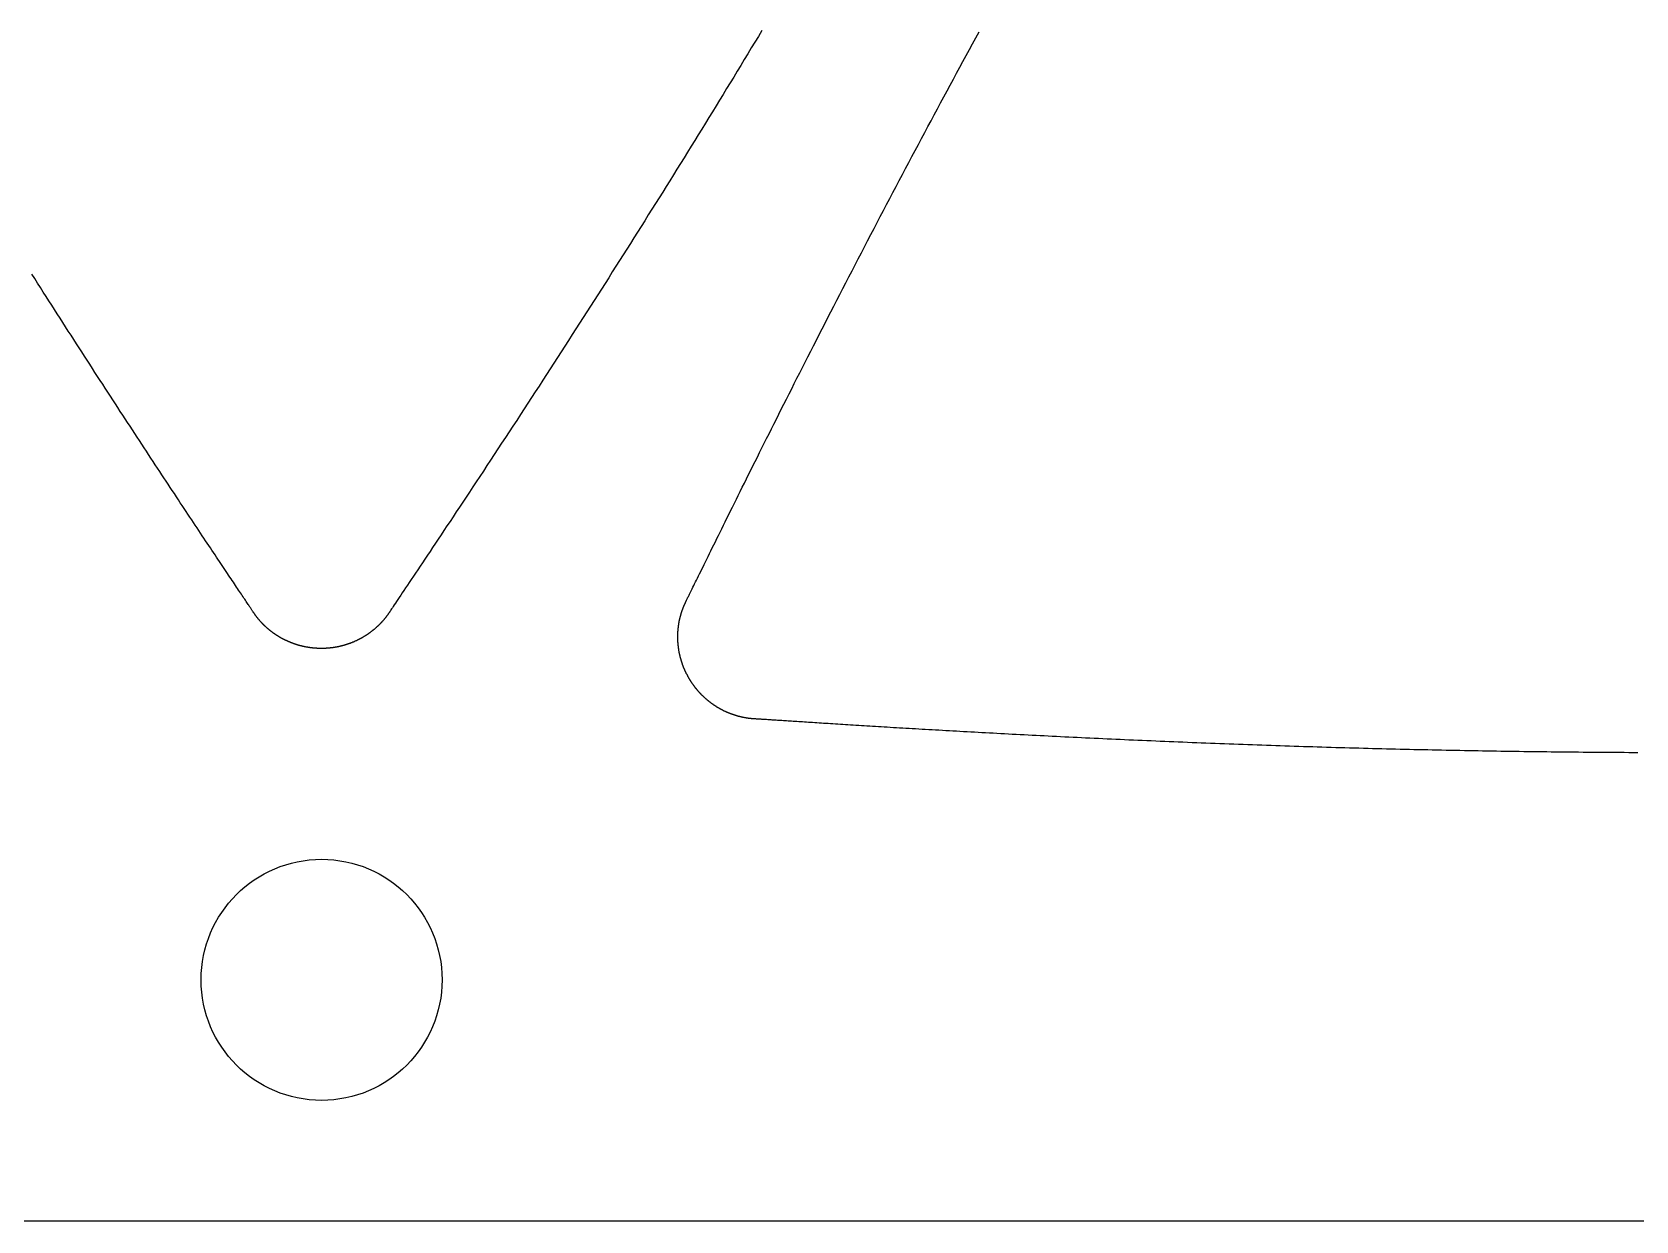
# Model space of a CAD drawing. Extents: x -3 to 136, y 0 to 121.
# Drawn here: x 96.39 to 116.36, y 0 to 14.79 of the extents above; entities that cross this region are included whole.
import ezdxf

# ---------------------------------------------------------------- set-up
doc = ezdxf.new("R2010")
doc.units = 0
doc.layers.get('0').update_dxf_attribs({"linetype": 'CONTINUOUS'})

msp = doc.modelspace()

# ---------------------------------------------------------------- linework, layer by layer
msp.add_lwpolyline([(69.26408, 119.9689, 0.57735027), (64.06792, 119.9689), (-2.59808, 4.5, 0.57735027), (0, 0), (133.332, 0, 0.57735027), (135.93008, 4.5)], format="xyb", close=True)
for points in [[(105.481, 14.8127, 0), (105.437, 14.7404, 0), (105.393, 14.668, 0), (105.349, 14.5956, 0), (105.306, 14.5232, 0), (105.262, 14.4508, 0), (105.218, 14.3784, 0), (105.174, 14.3062, 0), (105.13, 14.234, 0), (105.086, 14.1618, 0), (105.042, 14.0898, 0), (104.998, 14.0178, 0), (104.954, 13.9458, 0), (104.91, 13.8739, 0), (104.865, 13.8021, 0), (104.821, 13.7304, 0), (104.777, 13.6587, 0), (104.733, 13.587, 0), (104.689, 13.5154, 0), (104.645, 13.4439, 0), (104.6, 13.3724, 0), (104.556, 13.301, 0), (104.512, 13.2296, 0), (104.468, 13.1582, 0), (104.423, 13.0869, 0), (104.379, 13.0156, 0), (104.334, 12.9444, 0), (104.29, 12.8732, 0), (104.246, 12.802, 0), (104.201, 12.7309, 0), (104.157, 12.6598, 0), (104.112, 12.5887, 0), (104.067, 12.5177, 0), (104.023, 12.4466, 0), (103.978, 12.3756, 0), (103.933, 12.3047, 0), (103.888, 12.2337, 0), (103.844, 12.1628, 0), (103.799, 12.0918, 0), (103.754, 12.0209, 0), (103.709, 11.95, 0), (103.664, 11.8791, 0), (103.619, 11.8082, 0), (103.574, 11.7374, 0), (103.529, 11.6665, 0), (103.483, 11.5956, 0), (103.438, 11.5248, 0), (103.393, 11.4539, 0), (103.348, 11.383, 0), (103.302, 11.3121, 0), (103.257, 11.2413, 0), (103.211, 11.1704, 0), (103.166, 11.0995, 0), (103.12, 11.0286, 0), (103.074, 10.9576, 0), (103.028, 10.8867, 0), (102.983, 10.8157, 0), (102.937, 10.7447, 0), (102.891, 10.6737, 0), (102.845, 10.6027, 0), (102.799, 10.5317, 0), (102.753, 10.4606, 0), (102.706, 10.3895, 0), (102.66, 10.3183, 0), (102.614, 10.2472, 0), (102.567, 10.176, 0), (102.521, 10.1047, 0), (102.474, 10.0335, 0), (102.428, 9.96213, 0), (102.381, 9.89077, 0), (102.334, 9.81937, 0), (102.287, 9.74792, 0), (102.24, 9.6766, 0), (102.194, 9.60593, 0), (102.148, 9.53599, 0), (102.102, 9.4668, 0), (102.057, 9.39839, 0), (102.013, 9.33078, 0), (101.968, 9.26401, 0), (101.925, 9.1981, 0), (101.882, 9.13307, 0), (101.84, 9.06896, 0), (101.798, 9.00579, 0), (101.756, 8.94359, 0), (101.716, 8.8824, 0), (101.676, 8.82222, 0), (101.637, 8.7631, 0), (101.598, 8.70507, 0), (101.56, 8.64814, 0), (101.523, 8.59234, 0), (101.487, 8.53771, 0), (101.451, 8.48428, 0), (101.416, 8.43206, 0), (101.382, 8.38108, 0), (101.349, 8.33139, 0), (101.317, 8.28299, 0), (101.285, 8.23592, 0), (101.255, 8.19021, 0), (101.225, 8.14589, 0), (101.196, 8.10297, 0), (101.169, 8.0615, 0), (101.142, 8.0215, 0), (101.116, 7.98298, 0), (101.091, 7.946, 0), (101.068, 7.91056, 0), (101.045, 7.8767, 0), (101.024, 7.84444, 0), (101.003, 7.81382, 0), (100.984, 7.78486, 0), (100.965, 7.75758, 0), (100.948, 7.73202, 0), (100.932, 7.70821, 0), (100.918, 7.68617, 0), (100.904, 7.66592, 0), (100.892, 7.6475, 0), (100.881, 7.63093, 0), (100.871, 7.61625, 0), (100.863, 7.60347, 0), (100.856, 7.59263, 0), (100.85, 7.58376, 0)], [(104.543, 7.72468, 0), (104.547, 7.73177, 0), (104.551, 7.74005, 0), (104.556, 7.7495, 0), (104.561, 7.76011, 0), (104.567, 7.77188, 0), (104.574, 7.78479, 0), (104.581, 7.79884, 0), (104.588, 7.81401, 0), (104.596, 7.8303, 0), (104.605, 7.8477, 0), (104.614, 7.86619, 0), (104.623, 7.88577, 0), (104.634, 7.90642, 0), (104.644, 7.92815, 0), (104.655, 7.95093, 0), (104.667, 7.97476, 0), (104.679, 7.99963, 0), (104.692, 8.02553, 0), (104.705, 8.05244, 0), (104.719, 8.08037, 0), (104.733, 8.1093, 0), (104.748, 8.13922, 0), (104.763, 8.17012, 0), (104.779, 8.20199, 0), (104.795, 8.23483, 0), (104.812, 8.26862, 0), (104.829, 8.30334, 0), (104.846, 8.33901, 0), (104.864, 8.37559, 0), (104.883, 8.41309, 0), (104.902, 8.4515, 0), (104.921, 8.4908, 0), (104.941, 8.53098, 0), (104.961, 8.57204, 0), (104.982, 8.61396, 0), (105.003, 8.65674, 0), (105.024, 8.70037, 0), (105.046, 8.74484, 0), (105.069, 8.79013, 0), (105.092, 8.83624, 0), (105.115, 8.88315, 0), (105.139, 8.93087, 0), (105.163, 8.97937, 0), (105.187, 9.02866, 0), (105.212, 9.07871, 0), (105.237, 9.12952, 0), (105.263, 9.18109, 0), (105.289, 9.23339, 0), (105.315, 9.28643, 0), (105.342, 9.34019, 0), (105.369, 9.39465, 0), (105.397, 9.44983, 0), (105.425, 9.50569, 0), (105.453, 9.56224, 0), (105.482, 9.61946, 0), (105.511, 9.67734, 0), (105.54, 9.73588, 0), (105.57, 9.79506, 0), (105.6, 9.85488, 0), (105.63, 9.91532, 0), (105.661, 9.97638, 0), (105.692, 10.038, 0), (105.723, 10.1003, 0), (105.755, 10.1632, 0), (105.787, 10.2266, 0), (105.819, 10.2906, 0), (105.852, 10.3551, 0), (105.885, 10.4202, 0), (105.918, 10.4859, 0), (105.952, 10.552, 0), (105.986, 10.6187, 0), (106.02, 10.6859, 0), (106.054, 10.7536, 0), (106.089, 10.8218, 0), (106.124, 10.8905, 0), (106.159, 10.9596, 0), (106.195, 11.0292, 0), (106.231, 11.0993, 0), (106.267, 11.1697, 0), (106.303, 11.2407, 0), (106.34, 11.312, 0), (106.377, 11.3838, 0), (106.414, 11.456, 0), (106.451, 11.5285, 0), (106.489, 11.6015, 0), (106.527, 11.6748, 0), (106.565, 11.7485, 0), (106.603, 11.8225, 0), (106.642, 11.8969, 0), (106.681, 11.9717, 0), (106.72, 12.0467, 0), (106.759, 12.1221, 0), (106.798, 12.1975, 0), (106.837, 12.2728, 0), (106.877, 12.348, 0), (106.916, 12.4232, 0), (106.955, 12.4983, 0), (106.995, 12.5733, 0), (107.034, 12.6483, 0), (107.073, 12.7232, 0), (107.113, 12.798, 0), (107.152, 12.8728, 0), (107.192, 12.9474, 0), (107.231, 13.0221, 0), (107.271, 13.0966, 0), (107.31, 13.1711, 0), (107.35, 13.2456, 0), (107.389, 13.32, 0), (107.429, 13.3943, 0), (107.468, 13.4686, 0), (107.508, 13.5428, 0), (107.547, 13.6169, 0), (107.587, 13.691, 0), (107.627, 13.765, 0), (107.666, 13.839, 0), (107.706, 13.9129, 0), (107.746, 13.9868, 0), (107.786, 14.0606, 0), (107.825, 14.1343, 0), (107.865, 14.2081, 0), (107.905, 14.2817, 0), (107.945, 14.3553, 0), (107.985, 14.4289, 0), (108.025, 14.5024, 0), (108.065, 14.5759, 0), (108.105, 14.6493, 0), (108.145, 14.7227, 0), (108.185, 14.796, 0)], [(99.1431, 7.58376, 0), (99.1399, 7.58878, 0), (99.1362, 7.59443, 0), (99.1321, 7.60068, 0), (99.1276, 7.60755, 0), (99.1226, 7.61502, 0), (99.1173, 7.6231, 0), (99.1115, 7.63178, 0), (99.1054, 7.64106, 0), (99.0988, 7.65093, 0), (99.0918, 7.66139, 0), (99.0845, 7.67243, 0), (99.0767, 7.68406, 0), (99.0685, 7.69627, 0), (99.06, 7.70906, 0), (99.051, 7.72243, 0), (99.0417, 7.73636, 0), (99.032, 7.75086, 0), (99.0219, 7.76593, 0), (99.0114, 7.78156, 0), (99.0006, 7.79774, 0), (98.9894, 7.81448, 0), (98.9778, 7.83177, 0), (98.9658, 7.84961, 0), (98.9535, 7.86799, 0), (98.9408, 7.88692, 0), (98.9278, 7.90638, 0), (98.9144, 7.92638, 0), (98.9006, 7.9469, 0), (98.8865, 7.96796, 0), (98.8721, 7.98954, 0), (98.8573, 8.01165, 0), (98.8421, 8.03427, 0), (98.8266, 8.05741, 0), (98.8108, 8.08105, 0), (98.7946, 8.10521, 0), (98.7781, 8.12987, 0), (98.7613, 8.15504, 0), (98.7441, 8.1807, 0), (98.7266, 8.20686, 0), (98.7088, 8.23351, 0), (98.6907, 8.26065, 0), (98.6722, 8.28828, 0), (98.6534, 8.31639, 0), (98.6343, 8.34497, 0), (98.6149, 8.37404, 0), (98.5952, 8.40357, 0), (98.5752, 8.43358, 0), (98.5549, 8.46405, 0), (98.5343, 8.49498, 0), (98.5134, 8.52637, 0), (98.4922, 8.55822, 0), (98.4707, 8.59052, 0), (98.4489, 8.62327, 0), (98.4268, 8.65647, 0), (98.4045, 8.69011, 0), (98.3818, 8.72419, 0), (98.3589, 8.7587, 0), (98.3357, 8.79365, 0), (98.3122, 8.82903, 0), (98.2885, 8.86484, 0), (98.2644, 8.90107, 0), (98.2402, 8.93771, 0), (98.2156, 8.97478, 0), (98.1908, 9.01226, 0), (98.1657, 9.05015, 0), (98.1404, 9.08844, 0), (98.1148, 9.12714, 0), (98.089, 9.16624, 0), (98.0629, 9.20574, 0), (98.0366, 9.24563, 0), (98.01, 9.28591, 0), (97.9832, 9.32658, 0), (97.9562, 9.36763, 0), (97.9289, 9.40907, 0), (97.9014, 9.45088, 0), (97.8736, 9.49306, 0), (97.8456, 9.53562, 0), (97.8174, 9.57854, 0), (97.789, 9.62183, 0), (97.7604, 9.66547, 0), (97.7315, 9.70948, 0), (97.7024, 9.75384, 0), (97.6732, 9.79855, 0), (97.6437, 9.84361, 0), (97.614, 9.88901, 0), (97.5841, 9.93476, 0), (97.5539, 9.98084, 0), (97.5236, 10.0273, 0), (97.4931, 10.074, 0), (97.4624, 10.1211, 0), (97.4315, 10.1685, 0), (97.4005, 10.2162, 0), (97.3692, 10.2643, 0), (97.3377, 10.3126, 0), (97.3061, 10.3613, 0), (97.2743, 10.4103, 0), (97.2423, 10.4595, 0), (97.2102, 10.5091, 0), (97.1778, 10.559, 0), (97.1453, 10.6092, 0), (97.1127, 10.6597, 0), (97.0799, 10.7104, 0), (97.0469, 10.7615, 0), (97.0137, 10.8128, 0), (96.9804, 10.8644, 0), (96.947, 10.9163, 0), (96.9134, 10.9684, 0), (96.8796, 11.0209, 0), (96.8457, 11.0735, 0), (96.8117, 11.1265, 0), (96.7775, 11.1797, 0), (96.7432, 11.2332, 0), (96.7088, 11.2869, 0), (96.6742, 11.3409, 0), (96.6395, 11.3951, 0), (96.6047, 11.4495, 0), (96.5697, 11.5042, 0), (96.5346, 11.5592, 0), (96.4994, 11.6143, 0), (96.4641, 11.6697, 0), (96.4287, 11.7254, 0), (96.3931, 11.7812, 0)], [(105.397, 6.24651, 0), (105.392, 6.24675, 0), (105.388, 6.247, 0), (105.383, 6.24728, 0), (105.379, 6.24758, 0), (105.374, 6.2479, 0), (105.37, 6.24824, 0), (105.365, 6.2486, 0), (105.361, 6.24899, 0), (105.356, 6.24939, 0), (105.352, 6.24981, 0), (105.347, 6.25026, 0), (105.343, 6.25072, 0), (105.338, 6.25121, 0), (105.334, 6.25171, 0), (105.329, 6.25224, 0), (105.325, 6.25279, 0), (105.32, 6.25336, 0), (105.316, 6.25394, 0), (105.311, 6.25455, 0), (105.307, 6.25518, 0), (105.302, 6.25583, 0), (105.298, 6.2565, 0), (105.293, 6.25719, 0), (105.289, 6.2579, 0), (105.284, 6.25864, 0), (105.28, 6.25939, 0), (105.275, 6.26016, 0), (105.271, 6.26095, 0), (105.267, 6.26177, 0), (105.262, 6.2626, 0), (105.258, 6.26345, 0), (105.253, 6.26433, 0), (105.249, 6.26522, 0), (105.244, 6.26614, 0), (105.24, 6.26707, 0), (105.236, 6.26803, 0), (105.231, 6.269, 0), (105.227, 6.27, 0), (105.222, 6.27101, 0), (105.218, 6.27205, 0), (105.213, 6.2731, 0), (105.209, 6.27418, 0), (105.205, 6.27527, 0), (105.2, 6.27639, 0), (105.196, 6.27753, 0), (105.191, 6.27868, 0), (105.187, 6.27986, 0), (105.183, 6.28105, 0), (105.178, 6.28227, 0), (105.174, 6.2835, 0), (105.17, 6.28476, 0), (105.165, 6.28603, 0), (105.161, 6.28733, 0), (105.157, 6.28864, 0), (105.152, 6.28997, 0), (105.148, 6.29133, 0), (105.144, 6.2927, 0), (105.139, 6.29409, 0), (105.135, 6.2955, 0), (105.131, 6.29693, 0), (105.126, 6.29838, 0), (105.122, 6.29985, 0), (105.118, 6.30134, 0), (105.114, 6.30284, 0), (105.109, 6.30437, 0), (105.105, 6.30591, 0), (105.101, 6.30748, 0), (105.097, 6.30906, 0), (105.092, 6.31066, 0), (105.088, 6.31229, 0), (105.084, 6.31393, 0), (105.08, 6.31559, 0), (105.076, 6.31726, 0), (105.071, 6.31896, 0), (105.067, 6.32068, 0), (105.063, 6.32241, 0), (105.059, 6.32416, 0), (105.055, 6.32594, 0), (105.05, 6.32773, 0), (105.046, 6.32954, 0), (105.042, 6.33137, 0), (105.038, 6.33321, 0), (105.034, 6.33508, 0), (105.03, 6.33696, 0), (105.026, 6.33887, 0), (105.022, 6.34079, 0), (105.017, 6.34273, 0), (105.013, 6.34469, 0), (105.009, 6.34666, 0), (105.005, 6.34866, 0), (105.001, 6.35067, 0), (104.997, 6.3527, 0), (104.993, 6.35475, 0), (104.989, 6.35682, 0), (104.985, 6.35891, 0), (104.981, 6.36101, 0), (104.977, 6.36313, 0), (104.973, 6.36527, 0), (104.969, 6.36743, 0), (104.965, 6.36961, 0), (104.961, 6.3718, 0), (104.957, 6.37401, 0), (104.953, 6.37624, 0), (104.949, 6.37848, 0), (104.945, 6.38074, 0), (104.941, 6.38302, 0), (104.938, 6.38532, 0), (104.934, 6.38763, 0), (104.93, 6.38996, 0), (104.926, 6.39231, 0), (104.922, 6.39467, 0), (104.918, 6.39705, 0), (104.914, 6.39945, 0), (104.911, 6.40186, 0), (104.907, 6.40429, 0), (104.903, 6.40674, 0), (104.899, 6.4092, 0), (104.895, 6.41168, 0), (104.892, 6.41418, 0), (104.888, 6.41669, 0), (104.884, 6.41922, 0), (104.88, 6.42176, 0), (104.877, 6.42433, 0), (104.873, 6.4269, 0), (104.869, 6.4295, 0), (104.866, 6.43211, 0), (104.862, 6.43474, 0), (104.858, 6.43738, 0), (104.855, 6.44004, 0), (104.851, 6.44271, 0), (104.847, 6.4454, 0), (104.844, 6.44811, 0), (104.84, 6.45083, 0), (104.836, 6.45357, 0), (104.833, 6.45633, 0), (104.829, 6.4591, 0), (104.826, 6.46188, 0), (104.822, 6.46468, 0), (104.819, 6.4675, 0), (104.815, 6.47033, 0), (104.812, 6.47318, 0), (104.808, 6.47604, 0), (104.805, 6.47892, 0), (104.801, 6.48181, 0), (104.798, 6.48472, 0), (104.794, 6.48765, 0), (104.791, 6.49059, 0), (104.787, 6.49354, 0), (104.784, 6.49651, 0), (104.781, 6.4995, 0), (104.777, 6.5025, 0), (104.774, 6.50551, 0), (104.771, 6.50854, 0), (104.767, 6.51159, 0), (104.764, 6.51465, 0), (104.761, 6.51772, 0), (104.757, 6.52081, 0), (104.754, 6.52392, 0), (104.751, 6.52703, 0), (104.748, 6.53017, 0), (104.744, 6.53332, 0), (104.741, 6.53648, 0), (104.738, 6.53966, 0), (104.735, 6.54285, 0), (104.731, 6.54605, 0), (104.728, 6.54927, 0), (104.725, 6.55251, 0), (104.722, 6.55576, 0), (104.719, 6.55902, 0), (104.716, 6.5623, 0), (104.713, 6.56559, 0), (104.71, 6.56889, 0), (104.706, 6.57221, 0), (104.703, 6.57554, 0), (104.7, 6.57889, 0), (104.697, 6.58225, 0), (104.694, 6.58563, 0), (104.691, 6.58902, 0), (104.688, 6.59242, 0), (104.685, 6.59584, 0), (104.682, 6.59927, 0), (104.679, 6.60271, 0), (104.677, 6.60617, 0), (104.674, 6.60964, 0), (104.671, 6.61312, 0), (104.668, 6.61662, 0), (104.665, 6.62013, 0), (104.662, 6.62365, 0), (104.659, 6.62718, 0), (104.656, 6.63073, 0), (104.654, 6.63429, 0), (104.651, 6.63785, 0), (104.648, 6.64144, 0), (104.645, 6.64503, 0), (104.643, 6.64863, 0), (104.64, 6.65225, 0), (104.637, 6.65587, 0), (104.634, 6.65951, 0), (104.632, 6.66316, 0), (104.629, 6.66682, 0), (104.626, 6.67049, 0), (104.624, 6.67417, 0), (104.621, 6.67787, 0), (104.619, 6.68157, 0), (104.616, 6.68529, 0), (104.613, 6.68902, 0), (104.611, 6.69275, 0), (104.608, 6.6965, 0), (104.606, 6.70026, 0), (104.603, 6.70403, 0), (104.601, 6.70781, 0), (104.598, 6.7116, 0), (104.596, 6.7154, 0), (104.594, 6.71921, 0), (104.591, 6.72304, 0), (104.589, 6.72687, 0), (104.586, 6.73071, 0), (104.584, 6.73456, 0), (104.582, 6.73843, 0), (104.579, 6.7423, 0), (104.577, 6.74618, 0), (104.575, 6.75008, 0), (104.573, 6.75398, 0), (104.57, 6.75789, 0), (104.568, 6.76181, 0), (104.566, 6.76574, 0), (104.564, 6.76969, 0), (104.561, 6.77364, 0), (104.559, 6.7776, 0), (104.557, 6.78157, 0), (104.555, 6.78555, 0), (104.553, 6.78954, 0), (104.551, 6.79353, 0), (104.549, 6.79754, 0), (104.547, 6.80156, 0), (104.545, 6.80558, 0), (104.543, 6.80962, 0), (104.54, 6.81366, 0), (104.538, 6.81771, 0), (104.537, 6.82178, 0), (104.535, 6.82585, 0), (104.533, 6.82992, 0), (104.531, 6.83401, 0), (104.529, 6.83811, 0), (104.527, 6.84221, 0), (104.525, 6.84633, 0), (104.523, 6.85045, 0), (104.521, 6.85458, 0), (104.52, 6.85872, 0), (104.518, 6.86286, 0), (104.516, 6.86702, 0), (104.514, 6.87118, 0), (104.512, 6.87535, 0), (104.511, 6.87953, 0), (104.509, 6.88372, 0), (104.507, 6.88791, 0), (104.506, 6.89212, 0), (104.504, 6.89633, 0), (104.502, 6.90055, 0), (104.501, 6.90477, 0), (104.499, 6.90901, 0), (104.498, 6.91325, 0), (104.496, 6.9175, 0), (104.494, 6.92175, 0), (104.493, 6.92602, 0), (104.491, 6.93029, 0), (104.49, 6.93457, 0), (104.488, 6.93885, 0), (104.487, 6.94314, 0), (104.486, 6.94744, 0), (104.484, 6.95175, 0), (104.483, 6.95606, 0), (104.481, 6.96038, 0), (104.48, 6.96471, 0), (104.479, 6.96904, 0), (104.477, 6.97338, 0), (104.476, 6.97773, 0), (104.475, 6.98207, 0), (104.474, 6.98643, 0), (104.472, 6.99078, 0), (104.471, 6.99515, 0), (104.47, 6.99951, 0), (104.469, 7.00389, 0), (104.468, 7.00826, 0), (104.466, 7.01264, 0), (104.465, 7.01703, 0), (104.464, 7.02142, 0), (104.463, 7.02581, 0), (104.462, 7.03021, 0), (104.461, 7.03461, 0), (104.46, 7.03901, 0), (104.459, 7.04342, 0), (104.458, 7.04784, 0), (104.457, 7.05226, 0), (104.456, 7.05668, 0), (104.455, 7.0611, 0), (104.454, 7.06553, 0), (104.453, 7.06996, 0), (104.453, 7.0744, 0), (104.452, 7.07883, 0), (104.451, 7.08328, 0), (104.45, 7.08772, 0), (104.449, 7.09217, 0), (104.448, 7.09662, 0), (104.448, 7.10108, 0), (104.447, 7.10553, 0), (104.446, 7.10999, 0), (104.446, 7.11446, 0), (104.445, 7.11892, 0), (104.444, 7.12339, 0), (104.444, 7.12786, 0), (104.443, 7.13234, 0), (104.442, 7.13681, 0), (104.442, 7.14129, 0), (104.441, 7.14577, 0), (104.441, 7.15026, 0), (104.44, 7.15474, 0), (104.44, 7.15923, 0), (104.439, 7.16372, 0), (104.439, 7.16821, 0), (104.438, 7.17271, 0), (104.438, 7.1772, 0), (104.438, 7.1817, 0), (104.437, 7.1862, 0), (104.437, 7.1907, 0), (104.437, 7.1952, 0), (104.436, 7.19971, 0), (104.436, 7.20422, 0), (104.436, 7.20872, 0), (104.435, 7.21323, 0), (104.435, 7.21774, 0), (104.435, 7.22225, 0), (104.435, 7.22677, 0), (104.435, 7.23128, 0), (104.434, 7.23579, 0), (104.434, 7.24031, 0), (104.434, 7.24483, 0), (104.434, 7.24934, 0), (104.434, 7.25386, 0), (104.434, 7.25838, 0), (104.434, 7.2629, 0), (104.434, 7.26742, 0), (104.434, 7.27194, 0), (104.434, 7.27646, 0), (104.434, 7.28098, 0), (104.434, 7.2855, 0), (104.434, 7.29002, 0), (104.434, 7.29454, 0), (104.434, 7.29907, 0), (104.435, 7.30359, 0), (104.435, 7.30811, 0), (104.435, 7.31263, 0), (104.435, 7.31715, 0), (104.435, 7.32167, 0), (104.436, 7.32619, 0), (104.436, 7.33071, 0), (104.436, 7.33523, 0), (104.436, 7.33975, 0), (104.437, 7.34427, 0), (104.437, 7.34879, 0), (104.438, 7.35331, 0), (104.438, 7.35782, 0), (104.438, 7.36234, 0), (104.439, 7.36685, 0), (104.439, 7.37136, 0), (104.44, 7.37586, 0), (104.44, 7.38037, 0), (104.441, 7.38487, 0), (104.441, 7.38936, 0), (104.442, 7.39385, 0), (104.442, 7.39834, 0), (104.443, 7.40283, 0), (104.444, 7.40731, 0), (104.444, 7.41179, 0), (104.445, 7.41627, 0), (104.446, 7.42074, 0), (104.446, 7.42521, 0), (104.447, 7.42968, 0), (104.448, 7.43414, 0), (104.448, 7.4386, 0), (104.449, 7.44305, 0), (104.45, 7.4475, 0), (104.451, 7.45194, 0), (104.452, 7.45638, 0), (104.452, 7.46082, 0), (104.453, 7.46525, 0), (104.454, 7.46968, 0), (104.455, 7.4741, 0), (104.456, 7.47852, 0), (104.457, 7.48294, 0), (104.458, 7.48735, 0), (104.459, 7.49175, 0), (104.46, 7.49615, 0), (104.461, 7.50055, 0), (104.462, 7.50494, 0), (104.463, 7.50932, 0), (104.464, 7.5137, 0), (104.465, 7.51808, 0), (104.466, 7.52245, 0), (104.468, 7.52681, 0), (104.469, 7.53117, 0), (104.47, 7.53553, 0), (104.471, 7.53988, 0), (104.472, 7.54422, 0), (104.474, 7.54856, 0), (104.475, 7.55289, 0), (104.476, 7.55721, 0), (104.477, 7.56153, 0), (104.479, 7.56585, 0), (104.48, 7.57015, 0), (104.482, 7.57445, 0), (104.483, 7.57875, 0), (104.484, 7.58304, 0), (104.486, 7.58732, 0), (104.487, 7.5916, 0), (104.489, 7.59587, 0), (104.49, 7.60013, 0), (104.492, 7.60439, 0), (104.493, 7.60864, 0), (104.495, 7.61288, 0), (104.496, 7.61712, 0), (104.498, 7.62135, 0), (104.499, 7.62558, 0), (104.501, 7.62979, 0), (104.503, 7.634, 0), (104.504, 7.6382, 0), (104.506, 7.6424, 0), (104.508, 7.64659, 0), (104.509, 7.65077, 0), (104.511, 7.65494, 0), (104.513, 7.6591, 0), (104.515, 7.66326, 0), (104.516, 7.66741, 0), (104.518, 7.67156, 0), (104.52, 7.67569, 0), (104.522, 7.67982, 0), (104.524, 7.68394, 0), (104.526, 7.68805, 0), (104.528, 7.69215, 0), (104.529, 7.69625, 0), (104.531, 7.70033, 0), (104.533, 7.70441, 0), (104.535, 7.70848, 0), (104.537, 7.71254, 0), (104.539, 7.7166, 0), (104.541, 7.72064, 0), (104.543, 7.72468, 0)], [(100.85, 7.58376, 0), (100.847, 7.57995, 0), (100.845, 7.57617, 0), (100.843, 7.57239, 0), (100.84, 7.56862, 0), (100.837, 7.56487, 0), (100.835, 7.56113, 0), (100.832, 7.5574, 0), (100.83, 7.55368, 0), (100.827, 7.54997, 0), (100.825, 7.54628, 0), (100.822, 7.5426, 0), (100.819, 7.53893, 0), (100.817, 7.53528, 0), (100.814, 7.53163, 0), (100.811, 7.528, 0), (100.808, 7.52438, 0), (100.806, 7.52078, 0), (100.803, 7.51718, 0), (100.8, 7.5136, 0), (100.797, 7.51004, 0), (100.795, 7.50648, 0), (100.792, 7.50294, 0), (100.789, 7.49941, 0), (100.786, 7.4959, 0), (100.783, 7.49239, 0), (100.78, 7.4889, 0), (100.777, 7.48543, 0), (100.775, 7.48196, 0), (100.772, 7.47851, 0), (100.769, 7.47508, 0), (100.766, 7.47165, 0), (100.763, 7.46824, 0), (100.76, 7.46485, 0), (100.757, 7.46146, 0), (100.754, 7.45809, 0), (100.751, 7.45474, 0), (100.748, 7.45139, 0), (100.745, 7.44807, 0), (100.741, 7.44475, 0), (100.738, 7.44145, 0), (100.735, 7.43816, 0), (100.732, 7.43489, 0), (100.729, 7.43163, 0), (100.726, 7.42839, 0), (100.723, 7.42515, 0), (100.719, 7.42194, 0), (100.716, 7.41873, 0), (100.713, 7.41555, 0), (100.71, 7.41237, 0), (100.706, 7.40921, 0), (100.703, 7.40607, 0), (100.7, 7.40294, 0), (100.697, 7.39982, 0), (100.693, 7.39673, 0), (100.69, 7.39364, 0), (100.687, 7.39057, 0), (100.683, 7.38752, 0), (100.68, 7.38448, 0), (100.677, 7.38146, 0), (100.673, 7.37846, 0), (100.67, 7.37546, 0), (100.666, 7.37249, 0), (100.663, 7.36953, 0), (100.66, 7.36658, 0), (100.656, 7.36366, 0), (100.653, 7.36074, 0), (100.649, 7.35784, 0), (100.646, 7.35496, 0), (100.642, 7.3521, 0), (100.639, 7.34925, 0), (100.635, 7.34641, 0), (100.632, 7.34359, 0), (100.628, 7.34079, 0), (100.624, 7.33801, 0), (100.621, 7.33524, 0), (100.617, 7.33248, 0), (100.614, 7.32974, 0), (100.61, 7.32702, 0), (100.606, 7.32432, 0), (100.603, 7.32163, 0), (100.599, 7.31895, 0), (100.595, 7.3163, 0), (100.592, 7.31366, 0), (100.588, 7.31103, 0), (100.584, 7.30842, 0), (100.581, 7.30583, 0), (100.577, 7.30326, 0), (100.573, 7.3007, 0), (100.569, 7.29816, 0), (100.566, 7.29563, 0), (100.562, 7.29312, 0), (100.558, 7.29063, 0), (100.554, 7.28816, 0), (100.551, 7.2857, 0), (100.547, 7.28326, 0), (100.543, 7.28083, 0), (100.539, 7.27842, 0), (100.535, 7.27603, 0), (100.531, 7.27366, 0), (100.527, 7.27131, 0), (100.524, 7.26897, 0), (100.52, 7.26665, 0), (100.516, 7.26435, 0), (100.512, 7.26206, 0), (100.508, 7.2598, 0), (100.504, 7.25755, 0), (100.5, 7.25532, 0), (100.496, 7.2531, 0), (100.492, 7.25091, 0), (100.488, 7.24873, 0), (100.484, 7.24657, 0), (100.48, 7.24443, 0), (100.476, 7.24231, 0), (100.472, 7.2402, 0), (100.468, 7.23812, 0), (100.464, 7.23605, 0), (100.46, 7.234, 0), (100.456, 7.23197, 0), (100.452, 7.22995, 0), (100.448, 7.22795, 0), (100.444, 7.22598, 0), (100.44, 7.22402, 0), (100.436, 7.22208, 0), (100.432, 7.22015, 0), (100.428, 7.21825, 0), (100.424, 7.21636, 0), (100.419, 7.21449, 0), (100.415, 7.21264, 0), (100.411, 7.21081, 0), (100.407, 7.20899, 0), (100.403, 7.2072, 0), (100.399, 7.20542, 0), (100.395, 7.20366, 0), (100.39, 7.20192, 0), (100.386, 7.2002, 0), (100.382, 7.1985, 0), (100.378, 7.19682, 0), (100.374, 7.19515, 0), (100.369, 7.1935, 0), (100.365, 7.19187, 0), (100.361, 7.19026, 0), (100.357, 7.18867, 0), (100.353, 7.1871, 0), (100.348, 7.18554, 0), (100.344, 7.18401, 0), (100.34, 7.18249, 0), (100.336, 7.18099, 0), (100.331, 7.17951, 0), (100.327, 7.17805, 0), (100.323, 7.17661, 0), (100.318, 7.17519, 0), (100.314, 7.17378, 0), (100.31, 7.1724, 0), (100.306, 7.17103, 0), (100.301, 7.16968, 0), (100.297, 7.16835, 0), (100.293, 7.16704, 0), (100.288, 7.16575, 0), (100.284, 7.16448, 0), (100.28, 7.16323, 0), (100.275, 7.162, 0), (100.271, 7.16078, 0), (100.267, 7.15958, 0), (100.262, 7.15841, 0), (100.258, 7.15725, 0), (100.253, 7.15611, 0), (100.249, 7.15499, 0), (100.245, 7.15389, 0), (100.24, 7.15281, 0), (100.236, 7.15175, 0), (100.232, 7.15071, 0), (100.227, 7.14968, 0), (100.223, 7.14868, 0), (100.218, 7.1477, 0), (100.214, 7.14673, 0), (100.209, 7.14579, 0), (100.205, 7.14486, 0), (100.201, 7.14395, 0), (100.196, 7.14306, 0), (100.192, 7.1422, 0), (100.187, 7.14135, 0), (100.183, 7.14052, 0), (100.178, 7.13971, 0), (100.174, 7.13892, 0), (100.169, 7.13815, 0), (100.165, 7.13739, 0), (100.16, 7.13666, 0), (100.156, 7.13595, 0), (100.151, 7.13526, 0), (100.147, 7.13459, 0), (100.142, 7.13394, 0), (100.138, 7.1333, 0), (100.134, 7.13269, 0), (100.129, 7.1321, 0), (100.125, 7.13153, 0), (100.12, 7.13097, 0), (100.116, 7.13044, 0), (100.111, 7.12993, 0), (100.107, 7.12943, 0), (100.102, 7.12896, 0), (100.098, 7.12851, 0), (100.093, 7.12807, 0), (100.089, 7.12766, 0), (100.084, 7.12727, 0), (100.08, 7.12689, 0), (100.075, 7.12654, 0), (100.071, 7.1262, 0), (100.066, 7.12589, 0), (100.061, 7.12559, 0), (100.057, 7.12532, 0), (100.052, 7.12506, 0), (100.048, 7.12483, 0), (100.043, 7.12461, 0), (100.039, 7.12442, 0), (100.034, 7.12424, 0), (100.03, 7.12408, 0), (100.025, 7.12395, 0), (100.021, 7.12383, 0), (100.016, 7.12373, 0), (100.012, 7.12366, 0), (100.007, 7.1236, 0), (100.003, 7.12356, 0), (99.9983, 7.12354, 0), (99.9938, 7.12355, 0), (99.9893, 7.12357, 0), (99.9847, 7.12361, 0), (99.9802, 7.12367, 0), (99.9757, 7.12375, 0), (99.9712, 7.12386, 0), (99.9667, 7.12398, 0), (99.9622, 7.12412, 0), (99.9577, 7.12428, 0), (99.9531, 7.12446, 0), (99.9486, 7.12466, 0), (99.9441, 7.12488, 0), (99.9396, 7.12512, 0), (99.9351, 7.12538, 0), (99.9306, 7.12566, 0), (99.9261, 7.12596, 0), (99.9216, 7.12627, 0), (99.9171, 7.12661, 0), (99.9126, 7.12697, 0), (99.9081, 7.12735, 0), (99.9036, 7.12775, 0), (99.8991, 7.12817, 0), (99.8946, 7.1286, 0), (99.8901, 7.12906, 0), (99.8856, 7.12954, 0), (99.8811, 7.13003, 0), (99.8766, 7.13055, 0), (99.8721, 7.13109, 0), (99.8676, 7.13164, 0), (99.8631, 7.13222, 0), (99.8587, 7.13281, 0), (99.8542, 7.13343, 0), (99.8497, 7.13406, 0), (99.8452, 7.13472, 0), (99.8408, 7.13539, 0), (99.8363, 7.13609, 0), (99.8318, 7.1368, 0), (99.8274, 7.13753, 0), (99.8229, 7.13829, 0), (99.8184, 7.13906, 0), (99.814, 7.13985, 0), (99.8095, 7.14067, 0), (99.8051, 7.1415, 0), (99.8006, 7.14235, 0), (99.7962, 7.14322, 0), (99.7917, 7.14411, 0), (99.7873, 7.14503, 0), (99.7829, 7.14596, 0), (99.7784, 7.14691, 0), (99.774, 7.14788, 0), (99.7696, 7.14887, 0), (99.7652, 7.14988, 0), (99.7607, 7.15091, 0), (99.7563, 7.15195, 0), (99.7519, 7.15302, 0), (99.7475, 7.15411, 0), (99.7431, 7.15521, 0), (99.7387, 7.15634, 0), (99.7344, 7.15748, 0), (99.73, 7.15865, 0), (99.7256, 7.15983, 0), (99.7213, 7.16103, 0), (99.7169, 7.16225, 0), (99.7125, 7.16349, 0), (99.7082, 7.16475, 0), (99.7039, 7.16603, 0), (99.6995, 7.16732, 0), (99.6952, 7.16864, 0), (99.6909, 7.16997, 0), (99.6866, 7.17133, 0), (99.6822, 7.1727, 0), (99.6779, 7.17409, 0), (99.6737, 7.1755, 0), (99.6694, 7.17693, 0), (99.6651, 7.17838, 0), (99.6608, 7.17984, 0), (99.6565, 7.18133, 0), (99.6523, 7.18283, 0), (99.648, 7.18435, 0), (99.6438, 7.18589, 0), (99.6395, 7.18745, 0), (99.6353, 7.18903, 0), (99.6311, 7.19063, 0), (99.6269, 7.19224, 0), (99.6227, 7.19388, 0), (99.6184, 7.19553, 0), (99.6143, 7.1972, 0), (99.6101, 7.19889, 0), (99.6059, 7.2006, 0), (99.6017, 7.20232, 0), (99.5975, 7.20407, 0), (99.5934, 7.20583, 0), (99.5892, 7.20761, 0), (99.5851, 7.20941, 0), (99.581, 7.21123, 0), (99.5768, 7.21306, 0), (99.5727, 7.21492, 0), (99.5686, 7.21679, 0), (99.5645, 7.21868, 0), (99.5604, 7.22059, 0), (99.5563, 7.22251, 0), (99.5523, 7.22446, 0), (99.5482, 7.22642, 0), (99.5441, 7.2284, 0), (99.5401, 7.2304, 0), (99.5361, 7.23242, 0), (99.532, 7.23445, 0), (99.528, 7.2365, 0), (99.524, 7.23857, 0), (99.52, 7.24066, 0), (99.516, 7.24277, 0), (99.512, 7.24489, 0), (99.508, 7.24704, 0), (99.5041, 7.2492, 0), (99.5001, 7.25137, 0), (99.4961, 7.25357, 0), (99.4922, 7.25578, 0), (99.4883, 7.25801, 0), (99.4844, 7.26026, 0), (99.4804, 7.26253, 0), (99.4765, 7.26481, 0), (99.4726, 7.26711, 0), (99.4688, 7.26943, 0), (99.4649, 7.27177, 0), (99.461, 7.27412, 0), (99.4572, 7.27649, 0), (99.4533, 7.27888, 0), (99.4495, 7.28129, 0), (99.4457, 7.28371, 0), (99.4419, 7.28615, 0), (99.4381, 7.28861, 0), (99.4343, 7.29109, 0), (99.4305, 7.29358, 0), (99.4267, 7.29609, 0), (99.423, 7.29862, 0), (99.4192, 7.30117, 0), (99.4155, 7.30373, 0), (99.4118, 7.30631, 0), (99.408, 7.3089, 0), (99.4043, 7.31152, 0), (99.4007, 7.31415, 0), (99.397, 7.31679, 0), (99.3933, 7.31945, 0), (99.3897, 7.32213, 0), (99.386, 7.32482, 0), (99.3824, 7.32753, 0), (99.3788, 7.33026, 0), (99.3752, 7.333, 0), (99.3716, 7.33575, 0), (99.368, 7.33852, 0), (99.3644, 7.34131, 0), (99.3609, 7.34412, 0), (99.3573, 7.34693, 0), (99.3538, 7.34977, 0), (99.3503, 7.35262, 0), (99.3468, 7.35548, 0), (99.3433, 7.35836, 0), (99.3399, 7.36126, 0), (99.3364, 7.36417, 0), (99.333, 7.36709, 0), (99.3295, 7.37003, 0), (99.3261, 7.37299, 0), (99.3227, 7.37596, 0), (99.3193, 7.37894, 0), (99.3159, 7.38195, 0), (99.3126, 7.38496, 0), (99.3092, 7.38799, 0), (99.3059, 7.39104, 0), (99.3026, 7.3941, 0), (99.2993, 7.39717, 0), (99.296, 7.40026, 0), (99.2927, 7.40336, 0), (99.2894, 7.40648, 0), (99.2862, 7.40962, 0), (99.283, 7.41276, 0), (99.2797, 7.41593, 0), (99.2765, 7.4191, 0), (99.2733, 7.42229, 0), (99.2702, 7.4255, 0), (99.267, 7.42872, 0), (99.2639, 7.43195, 0), (99.2607, 7.4352, 0), (99.2576, 7.43846, 0), (99.2545, 7.44174, 0), (99.2514, 7.44503, 0), (99.2483, 7.44833, 0), (99.2453, 7.45165, 0), (99.2422, 7.45498, 0), (99.2392, 7.45832, 0), (99.2362, 7.46168, 0), (99.2332, 7.46506, 0), (99.2302, 7.46844, 0), (99.2272, 7.47184, 0), (99.2243, 7.47526, 0), (99.2214, 7.47868, 0), (99.2184, 7.48212, 0), (99.2155, 7.48558, 0), (99.2126, 7.48905, 0), (99.2098, 7.49253, 0), (99.2069, 7.49602, 0), (99.2041, 7.49953, 0), (99.2012, 7.50305, 0), (99.1984, 7.50658, 0), (99.1956, 7.51013, 0), (99.1928, 7.51369, 0), (99.1901, 7.51726, 0), (99.1873, 7.52085, 0), (99.1846, 7.52445, 0), (99.1819, 7.52806, 0), (99.1792, 7.53169, 0), (99.1765, 7.53532, 0), (99.1738, 7.53897, 0), (99.1712, 7.54264, 0), (99.1686, 7.54631, 0), (99.1659, 7.55, 0), (99.1633, 7.5537, 0), (99.1607, 7.55742, 0), (99.1582, 7.56114, 0), (99.1556, 7.56488, 0), (99.1531, 7.56863, 0), (99.1506, 7.57239, 0), (99.1481, 7.57617, 0), (99.1456, 7.57996, 0), (99.1431, 7.58376, 0)], [(116.388, 5.82612, 0), (116.331, 5.82636, 0), (116.274, 5.82663, 0), (116.217, 5.82692, 0), (116.161, 5.82723, 0), (116.104, 5.82757, 0), (116.047, 5.82792, 0), (115.99, 5.8283, 0), (115.934, 5.8287, 0), (115.877, 5.82912, 0), (115.82, 5.82957, 0), (115.763, 5.83003, 0), (115.706, 5.83052, 0), (115.65, 5.83102, 0), (115.593, 5.83155, 0), (115.536, 5.83211, 0), (115.479, 5.83268, 0), (115.422, 5.83327, 0), (115.366, 5.83389, 0), (115.309, 5.83453, 0), (115.252, 5.83519, 0), (115.195, 5.83587, 0), (115.138, 5.83658, 0), (115.081, 5.8373, 0), (115.024, 5.83805, 0), (114.968, 5.83882, 0), (114.911, 5.83961, 0), (114.854, 5.84042, 0), (114.797, 5.84125, 0), (114.74, 5.84211, 0), (114.683, 5.84299, 0), (114.626, 5.84388, 0), (114.569, 5.8448, 0), (114.512, 5.84575, 0), (114.455, 5.84671, 0), (114.398, 5.8477, 0), (114.341, 5.8487, 0), (114.284, 5.84973, 0), (114.227, 5.85078, 0), (114.17, 5.85186, 0), (114.113, 5.85295, 0), (114.056, 5.85406, 0), (113.999, 5.8552, 0), (113.942, 5.85636, 0), (113.885, 5.85754, 0), (113.828, 5.85874, 0), (113.771, 5.85997, 0), (113.714, 5.86121, 0), (113.657, 5.86248, 0), (113.6, 5.86377, 0), (113.543, 5.86508, 0), (113.485, 5.86641, 0), (113.428, 5.86776, 0), (113.371, 5.86914, 0), (113.314, 5.87053, 0), (113.257, 5.87195, 0), (113.199, 5.87339, 0), (113.142, 5.87485, 0), (113.085, 5.87633, 0), (113.028, 5.87784, 0), (112.97, 5.87936, 0), (112.913, 5.88091, 0), (112.856, 5.88248, 0), (112.798, 5.88407, 0), (112.741, 5.88568, 0), (112.683, 5.88732, 0), (112.626, 5.88897, 0), (112.569, 5.89065, 0), (112.511, 5.89235, 0), (112.454, 5.89407, 0), (112.396, 5.89581, 0), (112.339, 5.89757, 0), (112.281, 5.89936, 0), (112.224, 5.90116, 0), (112.166, 5.90299, 0), (112.108, 5.90484, 0), (112.051, 5.90671, 0), (111.993, 5.9086, 0), (111.935, 5.91051, 0), (111.878, 5.91245, 0), (111.82, 5.91441, 0), (111.762, 5.91638, 0), (111.705, 5.91838, 0), (111.647, 5.9204, 0), (111.589, 5.92245, 0), (111.531, 5.92451, 0), (111.473, 5.92659, 0), (111.415, 5.9287, 0), (111.358, 5.93083, 0), (111.3, 5.93298, 0), (111.242, 5.93515, 0), (111.184, 5.93734, 0), (111.126, 5.93956, 0), (111.068, 5.94179, 0), (111.01, 5.94404, 0), (110.952, 5.94631, 0), (110.895, 5.94858, 0), (110.837, 5.95088, 0), (110.78, 5.95318, 0), (110.723, 5.9555, 0), (110.666, 5.95783, 0), (110.609, 5.96017, 0), (110.553, 5.96252, 0), (110.496, 5.96489, 0), (110.44, 5.96727, 0), (110.384, 5.96965, 0), (110.328, 5.97205, 0), (110.272, 5.97446, 0), (110.217, 5.97688, 0), (110.161, 5.9793, 0), (110.106, 5.98174, 0), (110.051, 5.98418, 0), (109.996, 5.98663, 0), (109.942, 5.98909, 0), (109.887, 5.99156, 0), (109.833, 5.99404, 0), (109.779, 5.99652, 0), (109.725, 5.99901, 0), (109.672, 6.0015, 0), (109.619, 6.004, 0), (109.565, 6.00651, 0), (109.512, 6.00902, 0), (109.46, 6.01153, 0), (109.407, 6.01405, 0), (109.355, 6.01658, 0), (109.303, 6.0191, 0), (109.251, 6.02163, 0), (109.2, 6.02417, 0), (109.148, 6.0267, 0), (109.097, 6.02924, 0), (109.046, 6.03178, 0), (108.996, 6.03432, 0), (108.945, 6.03687, 0), (108.895, 6.03941, 0), (108.845, 6.04196, 0), (108.795, 6.0445, 0), (108.746, 6.04705, 0), (108.697, 6.04959, 0), (108.648, 6.05213, 0), (108.599, 6.05468, 0), (108.551, 6.05722, 0), (108.503, 6.05975, 0), (108.455, 6.06229, 0), (108.408, 6.06482, 0), (108.36, 6.06735, 0), (108.313, 6.06988, 0), (108.266, 6.0724, 0), (108.22, 6.07492, 0), (108.174, 6.07744, 0), (108.128, 6.07995, 0), (108.082, 6.08245, 0), (108.037, 6.08495, 0), (107.992, 6.08745, 0), (107.947, 6.08993, 0), (107.903, 6.09242, 0), (107.859, 6.09489, 0), (107.815, 6.09736, 0), (107.771, 6.09982, 0), (107.728, 6.10227, 0), (107.685, 6.10471, 0), (107.642, 6.10715, 0), (107.6, 6.10957, 0), (107.558, 6.11199, 0), (107.516, 6.11439, 0), (107.475, 6.11679, 0), (107.434, 6.11918, 0), (107.393, 6.12155, 0), (107.353, 6.12392, 0), (107.313, 6.12627, 0), (107.273, 6.12861, 0), (107.234, 6.13094, 0), (107.195, 6.13325, 0), (107.156, 6.13556, 0), (107.118, 6.13785, 0), (107.08, 6.14012, 0), (107.042, 6.14239, 0), (107.005, 6.14464, 0), (106.968, 6.14687, 0), (106.931, 6.14909, 0), (106.895, 6.15129, 0), (106.859, 6.15348, 0), (106.824, 6.15565, 0), (106.789, 6.15781, 0), (106.754, 6.15995, 0), (106.72, 6.16207, 0), (106.686, 6.16417, 0), (106.652, 6.16626, 0), (106.619, 6.16833, 0), (106.586, 6.17038, 0), (106.553, 6.17241, 0), (106.521, 6.17442, 0), (106.489, 6.17641, 0), (106.458, 6.17839, 0), (106.427, 6.18034, 0), (106.397, 6.18227, 0), (106.366, 6.18418, 0), (106.337, 6.18607, 0), (106.307, 6.18794, 0), (106.278, 6.18978, 0), (106.25, 6.19161, 0), (106.222, 6.19341, 0), (106.194, 6.19518, 0), (106.167, 6.19694, 0), (106.14, 6.19867, 0), (106.113, 6.20038, 0), (106.087, 6.20206, 0), (106.062, 6.20371, 0), (106.036, 6.20535, 0), (106.012, 6.20695, 0), (105.987, 6.20853, 0), (105.963, 6.21009, 0), (105.94, 6.21162, 0), (105.917, 6.21312, 0), (105.894, 6.21459, 0), (105.872, 6.21604, 0), (105.851, 6.21745, 0), (105.829, 6.21884, 0), (105.809, 6.22021, 0), (105.788, 6.22154, 0), (105.768, 6.22284, 0), (105.749, 6.22411, 0), (105.73, 6.22536, 0), (105.711, 6.22657, 0), (105.693, 6.22775, 0), (105.676, 6.2289, 0), (105.659, 6.23002, 0), (105.642, 6.23111, 0), (105.626, 6.23216, 0), (105.61, 6.23318, 0), (105.595, 6.23417, 0), (105.581, 6.23513, 0), (105.566, 6.23605, 0), (105.553, 6.23694, 0), (105.539, 6.23779, 0), (105.527, 6.23861, 0), (105.515, 6.2394, 0), (105.503, 6.24015, 0), (105.492, 6.24086, 0), (105.481, 6.24154, 0), (105.471, 6.24218, 0), (105.461, 6.24278, 0), (105.452, 6.24335, 0), (105.443, 6.24388, 0), (105.435, 6.24437, 0), (105.427, 6.24483, 0), (105.42, 6.24524, 0), (105.414, 6.24562, 0), (105.407, 6.24595, 0), (105.402, 6.24625, 0), (105.397, 6.24651, 0)]]:
    msp.add_polyline3d(points)
msp.add_circle((99.999, 3), 1.5)

doc.saveas('drawing.dxf')
